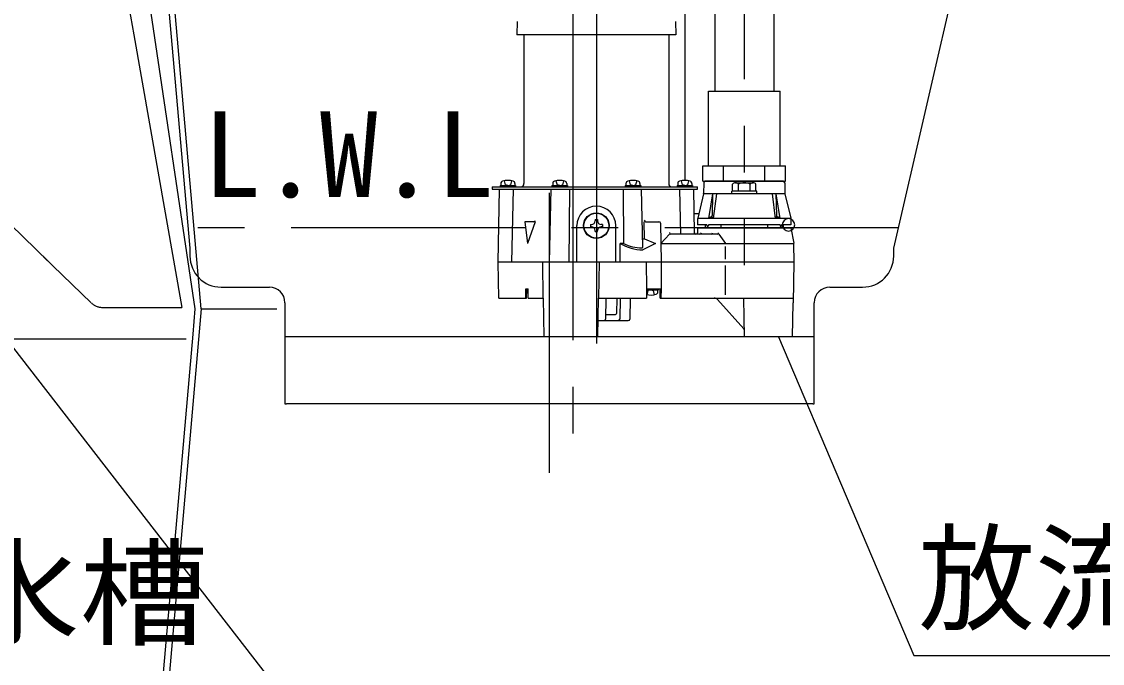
# Model space of a CAD drawing. Units: millimetres, scale not verified. Extents: x -8093 to 8093, y -5792 to 5792.
# Drawn here: x -4618 to -3924, y -2685 to -2273 of the extents above; entities that cross this region are included whole.
import ezdxf
from ezdxf.enums import TextEntityAlignment as Align

# ---------------------------------------------------------------- set-up
doc = ezdxf.new("R2010")
doc.units = ezdxf.units.MM
doc.header["$LTSCALE"] = 30
for name, pattern in [('CHAIN1', [8, 5, -1, 1, -1]), ('LONG_CHAIN', [21, 18, -1, 1, -1]), ('LONG_DASHED1', [7, 6, -1]), ('LONG_DASHED2', [13, 12, -1])]:
    doc.linetypes.add(name, pattern=pattern)
doc.layers.add('0-1_00クル-フ-0躯体', color=3, linetype='Continuous', lineweight=25)
doc.styles.add('ＭＳ ゴシック', font='')
doc.styles.get('ＭＳ ゴシック').set_extended_font_data('MS Gothic')

msp = doc.modelspace()

# ---------------------------------------------------------------- linework, layer by layer
at = {"layer": '0-1_00クル-フ-0躯体', "linetype": 'LONG_CHAIN'}
for p, q in [((-4264.13, -1307.59), (-4264.13, -2560.65)), ((-4154.13, -1770.01), (-4154.13, -2429.53)), ((-4249.13, -2113.87), (-4249.13, -2479.75))]:
    msp.add_line(p, q, dxfattribs=at)
at = {"layer": '0-1_00クル-フ-0躯体'}
for p, q in [((-4605.1, -1800.63), (-4506.91, -2457.6)), ((-4502.9, -2457.6), (-4546.79, -1955.98)), ((-4173.13, -2001.59), (-4173.13, -2317.59)), ((-4135.13, -2001.59), (-4135.13, -2317.59)), ((-4192.26, -2215.09), (-4192.26, -2374.99)), ((-4299.91, -2272.99), (-4300.13, -2281.59)), ((-4198.36, -2272.99), (-4198.13, -2281.59)), ((-4198.13, -2281.59), (-4300.13, -2281.59)), ((-4295.63, -2281.59), (-4295.63, -2377.09)), ((-4202.63, -2281.59), (-4202.63, -2377.09)), ((-4131.15, -2365.59), (-4131.15, -2317.59)), ((-4180.71, -2365.59), (-4127.59, -2365.59)), ((-4180.71, -2375.59), (-4180.71, -2365.59)), ((-4167.43, -2375.59), (-4167.43, -2365.59)), ((-4140.87, -2375.59), (-4140.87, -2365.59)), ((-4316.13, -2379.09), (-4184.09, -2379.09)), ((-4316.13, -2379.09), (-4316.13, -2380.59)), ((-4316.13, -2380.59), (-4184.09, -2380.59)), ((-4311.45, -2380.59), (-4312.45, -2427.59)), ((-4310.95, -2378.29), (-4300.95, -2378.29)), ((-4310.95, -2378.29), (-4310.95, -2379.09)), ((-4310.45, -2377), (-4310.45, -2378.29)), ((-4308.35, -2375.23), (-4307.65, -2377.84)), ((-4305.95, -2378.29), (-4307.65, -2377.84)), ((-4305.95, -2378.29), (-4304.25, -2377.84)), ((-4303.55, -2375.23), (-4304.25, -2377.84)), ((-4302.63, -2380.59), (-4303.63, -2427.59)), ((-4301.45, -2377), (-4301.45, -2378.29)), ((-4300.95, -2378.29), (-4300.95, -2379.09)), ((-4279.11, -2427.59), (-4278.15, -2380.59)), ((-4277.67, -2378.29), (-4267.67, -2378.29)), ((-4277.67, -2378.29), (-4277.67, -2379.09)), ((-4277.17, -2377), (-4277.17, -2378.29)), ((-4275.07, -2375.23), (-4274.37, -2377.84)), ((-4272.67, -2378.29), (-4274.37, -2377.84)), ((-4272.67, -2378.29), (-4270.96, -2377.84)), ((-4270.27, -2375.23), (-4270.96, -2377.84)), ((-4268.17, -2377), (-4268.17, -2378.29)), ((-4267.67, -2378.29), (-4267.67, -2379.09)), ((-4266.43, -2380.59), (-4266.76, -2427.59)), ((-4231.84, -2380.59), (-4231.59, -2415.59)), ((-4230.6, -2378.29), (-4220.6, -2378.29)), ((-4230.6, -2378.29), (-4230.6, -2379.09)), ((-4230.1, -2377), (-4230.1, -2378.29)), ((-4228, -2375.23), (-4227.3, -2377.84)), ((-4225.6, -2378.29), (-4227.3, -2377.84)), ((-4225.6, -2378.29), (-4223.89, -2377.84)), ((-4223.2, -2375.23), (-4223.89, -2377.84)), ((-4221.1, -2377), (-4221.1, -2378.29)), ((-4220.6, -2378.29), (-4220.6, -2379.09)), ((-4219.35, -2417.88), (-4220.11, -2380.59)), ((-4197.31, -2378.29), (-4197.31, -2379.09)), ((-4197.31, -2378.29), (-4187.31, -2378.29)), ((-4196.81, -2377), (-4196.81, -2378.29)), ((-4195.63, -2380.59), (-4195.01, -2409.59)), ((-4194.71, -2375.23), (-4194.02, -2377.84)), ((-4192.31, -2378.29), (-4194.02, -2377.84)), ((-4192.31, -2378.29), (-4190.61, -2377.84)), ((-4189.91, -2375.23), (-4190.61, -2377.84)), ((-4187.81, -2377), (-4187.81, -2378.29)), ((-4187.31, -2378.29), (-4187.31, -2379.09)), ((-4186.81, -2380.59), (-4186.22, -2408.61)), ((-4184.09, -2380.59), (-4184.09, -2379.09)), ((-4180.15, -2376.57), (-4180.27, -2383.48)), ((-4129.11, -2375.59), (-4179.15, -2375.59)), ((-4161.64, -2381.99), (-4161.64, -2377.5)), ((-4159.76, -2376.49), (-4148.5, -2376.49)), ((-4157.88, -2381.99), (-4157.88, -2377.5)), ((-4150.38, -2381.99), (-4150.38, -2377.5)), ((-4146.63, -2381.99), (-4146.63, -2377.5)), ((-4128.11, -2376.57), (-4127.99, -2383.48)), ((-4180.3, -2383.7), (-4184.03, -2399.36)), ((-4127.99, -2383.59), (-4180.27, -2383.59)), ((-4174.51, -2383.59), (-4177.08, -2399.47)), ((-4174.51, -2383.59), (-4174.76, -2397.61)), ((-4171.99, -2383.59), (-4174.04, -2399.47)), ((-4146.13, -2381.99), (-4162.13, -2381.99)), ((-4162.13, -2383.59), (-4162.13, -2381.99)), ((-4146.13, -2383.59), (-4146.13, -2381.99)), ((-4136.27, -2383.59), (-4134.22, -2399.47)), ((-4133.75, -2383.59), (-4131.19, -2399.47)), ((-4133.75, -2383.59), (-4133.5, -2397.61)), ((-4127.97, -2383.7), (-4124.23, -2399.36)), ((-4289.35, -2401.59), (-4295.06, -2401.59)), ((-4295.06, -2401.59), (-4293.33, -2415.59)), ((-4288.52, -2401.59), (-4293.33, -2415.59)), ((-4249.9, -2400.24), (-4249.9, -2401.01)), ((-4249.9, -2400.24), (-4248.36, -2400.24)), ((-4248.36, -2400.24), (-4248.36, -2401.01)), ((-4218.1, -2412.59), (-4218.31, -2401.59)), ((-4217.31, -2401.59), (-4208.89, -2401.59)), ((-4183.37, -2396.59), (-4186.47, -2396.59)), ((-4184.06, -2399.57), (-4184.13, -2403.59)), ((-4124.21, -2399.47), (-4184.05, -2399.47)), ((-4176.08, -2398.59), (-4173.93, -2398.59)), ((-4132.18, -2398.59), (-4134.33, -2398.59)), ((-4261.63, -2427.59), (-4261.63, -2404.09)), ((-4252.98, -2403.32), (-4252.21, -2403.32)), ((-4252.98, -2403.32), (-4252.98, -2404.86)), ((-4252.98, -2404.86), (-4252.21, -2404.86)), ((-4249.9, -2407.94), (-4249.9, -2407.17)), ((-4249.9, -2407.94), (-4248.36, -2407.94)), ((-4248.36, -2407.94), (-4248.36, -2407.17)), ((-4245.28, -2403.32), (-4246.05, -2403.32)), ((-4245.28, -2404.86), (-4246.05, -2404.86)), ((-4245.28, -2403.32), (-4245.28, -2404.86)), ((-4236.63, -2427.59), (-4236.63, -2404.09)), ((-4207.89, -2402.59), (-4207.41, -2427.61)), ((-4184.13, -2405.59), (-4184.18, -2408.61)), ((-4178.13, -2403.59), (-4184.13, -2403.59)), ((-4184.13, -2405.59), (-4124.13, -2405.59)), ((-4179.13, -2403.59), (-4179.13, -2405.59)), ((-4178.13, -2403.59), (-4178.13, -2404.09)), ((-4131.13, -2403.59), (-4177.13, -2403.59)), ((-4177.13, -2403.59), (-4177.13, -2404.09)), ((-4169.13, -2403.59), (-4169.13, -2405.59)), ((-4139.13, -2403.59), (-4139.13, -2405.59)), ((-4131.13, -2403.59), (-4131.13, -2404.09)), ((-4130.13, -2403.59), (-4130.13, -2404.09)), ((-4129.13, -2403.59), (-4129.13, -2405.59)), ((-4124.13, -2405.59), (-4122.38, -2415.36)), ((-4233.8, -2427.59), (-4233.8, -2415.59)), ((-4231.59, -2415.59), (-4233.8, -2415.59)), ((-4202.22, -2409.59), (-4207.64, -2415.59)), ((-4207.64, -2415.59), (-4122.35, -2415.59)), ((-4171.54, -2409.59), (-4201.25, -2409.59)), ((-4170.54, -2409.59), (-4166.1, -2415.59)), ((-4166.1, -2425.59), (-4166.1, -2417.59)), ((-4122.13, -2427.59), (-4122.34, -2415.83)), ((-4122.13, -2427.59), (-4312.45, -2427.59)), ((-4311.73, -2450.59), (-4312.13, -2427.59)), ((-4283.2, -2450.59), (-4283.6, -2427.59)), ((-4247.53, -2450.59), (-4247.13, -2427.59)), ((-4217.09, -2427.61), (-4216.92, -2444.59)), ((-4122.59, -2453.59), (-4122.13, -2427.59)), ((-4166.1, -2448.59), (-4166.1, -2429.59)), ((-4490.13, -2443.59), (-4459.13, -2443.59)), ((-4294.51, -2444.59), (-4292.93, -2444.59)), ((-4294.51, -2450.59), (-4294.51, -2444.59)), ((-4294.08, -2445.39), (-4294.08, -2444.59)), ((-4294.08, -2445.39), (-4292.93, -2445.39)), ((-4293.99, -2450.59), (-4293.99, -2445.39)), ((-4293.58, -2446.68), (-4293.58, -2445.39)), ((-4292.93, -2450.59), (-4292.93, -2444.59)), ((-4216.92, -2444.59), (-4207.58, -2444.59)), ((-4216.92, -2444.59), (-4216.86, -2450.59)), ((-4216.91, -2445.39), (-4209.14, -2445.39)), ((-4216.54, -2448.45), (-4215.85, -2445.85)), ((-4214.14, -2445.39), (-4215.85, -2445.85)), ((-4214.14, -2445.39), (-4212.44, -2445.85)), ((-4211.74, -2448.45), (-4212.44, -2445.85)), ((-4209.64, -2446.68), (-4209.64, -2445.39)), ((-4209.14, -2445.39), (-4209.14, -2444.59)), ((-4208.22, -2450.59), (-4208.22, -2444.59)), ((-4099.13, -2443.59), (-4078.13, -2443.59)), ((-4311.73, -2450.59), (-4293.99, -2450.59)), ((-4292.93, -2450.59), (-4283.04, -2450.59)), ((-4282.6, -2475.59), (-4283.04, -2450.59)), ((-4248.13, -2475.59), (-4247.7, -2450.59)), ((-4247.7, -2450.59), (-4216.86, -2450.59)), ((-4243, -2450.59), (-4243.24, -2464.11)), ((-4236.05, -2450.59), (-4236.23, -2460.6)), ((-4233.91, -2450.59), (-4234.14, -2464.11)), ((-4227.38, -2450.59), (-4227.61, -2464.11)), ((-4208.22, -2450.59), (-4122.53, -2450.59)), ((-4171.24, -2451.59), (-4154.47, -2470.31)), ((-4154.57, -2450.59), (-4154.13, -2475.59)), ((-4123.13, -2475.59), (-4122.75, -2453.59)), ((-4122.75, -2453.59), (-4122.59, -2453.59)), ((-4502.9, -2457.6), (-4550.43, -3000.85)), ((-4506.91, -2457.6), (-4508.34, -2473.89)), ((-4502.9, -2457.6), (-4454.36, -2457.6)), ((-4243.18, -2461.09), (-4236.73, -2461.09)), ((-4247.95, -2465.09), (-4228.61, -2465.09)), ((-4848.15, -2476.81), (-4512.61, -2476.81)), ((-4508.34, -2473.89), (-4555.3, -3010.65)), ((-4109.13, -2475.59), (-4449.13, -2475.59)), ((-4110.13, -2518.59), (-4448.13, -2518.59))]:
    msp.add_line(p, q, dxfattribs=at)
at = {"layer": '0-1_00クル-フ-0躯体', "linetype": 'LONG_DASHED2'}
for p, q in [((-4561.3, -2196.13), (-4546.23, -2281.59)), ((-4546.23, -2281.59), (-4515.37, -2456.59)), ((-4600.87, -2427.23), (-4705.58, -2325.79)), ((-4604.35, -2423.87), (-4573.48, -2453.77)), ((-4566.52, -2456.59), (-4515.37, -2456.59))]:
    msp.add_line(p, q, dxfattribs=at)
at = {"layer": '0-1_00クル-フ-0躯体', "color": 4}
for p, q in [((-4736.19, -2337.57), (-4371.89, -2807.53)), ((-4132.19, -2475.59), (-4045.17, -2680.22)), ((-4045.17, -2680.22), (-3644.8, -2680.22))]:
    msp.add_line(p, q, dxfattribs=at)
at = {"layer": '0-1_00クル-フ-0躯体', "linetype": 'LONG_DASHED1'}
msp.add_line((-4279.13, -2562.94), (-4279.13, -2374.66), dxfattribs=at)
at = {"layer": '0-1_00クル-フ-0躯体', "linetype": 'CHAIN1'}
msp.add_line((-4055.13, -2405.59), (-4511.29, -2405.59), dxfattribs=at)
at = {"layer": '0-1_00クル-フ-0躯体'}
for points in [[(-4058.13, -2423.59), (-4058.13, -2418.59), (-3954.13, -1968.59), (-3949.07, -1895.99)], [(-4546.07, -2013.5), (-4510.13, -2418.59), (-4510.13, -2423.59)], [(-4177.15, -2365.59), (-4177.15, -2317.59), (-4131.15, -2317.59)], [(-4180.71, -2375.59), (-4127.59, -2375.59), (-4127.59, -2365.59)], [(-4124.2, -2399.57), (-4124.13, -2403.59), (-4130.13, -2403.59)], [(-4219.46, -2412.59), (-4218.1, -2412.59), (-4211.06, -2415.59), (-4219.32, -2419.59)], [(-4207.41, -2427.61), (-4207.58, -2444.59), (-4207.64, -2450.59)], [(-4449.13, -2453.59), (-4449.13, -2518.59), (-4448.13, -2518.59)], [(-4110.13, -2518.59), (-4109.13, -2518.59), (-4109.13, -2453.59)]]:
    msp.add_lwpolyline(points, dxfattribs=at)
for radius in [8.25, 8]:
    msp.add_circle((-4249.13, -2404.09), radius, dxfattribs=at)
for centre, radius, start, end in [((-4308.85, -2377), 1.6, 106.191, 180), ((-4305.95, -2386.99), 12, 73.809, 106.191), ((-4303.05, -2377), 1.6, 0, 73.809), ((-4297.63, -2377.09), 2, 270, 0), ((-4275.57, -2377), 1.6, 106.191, 180), ((-4272.67, -2386.99), 12, 73.809, 106.191), ((-4269.77, -2377), 1.6, 0, 73.809), ((-4228.5, -2377), 1.6, 106.191, 180), ((-4225.6, -2386.99), 12, 73.809, 106.191), ((-4222.7, -2377), 1.6, 0, 73.809), ((-4200.63, -2377.09), 2, 180, 270), ((-4195.21, -2377), 1.6, 106.191, 180), ((-4192.31, -2386.99), 12, 73.809, 106.191), ((-4189.41, -2377), 1.6, 0, 73.809), ((-4179.15, -2376.59), 1, 90, 179), ((-4159.76, -2378.74), 2.25, 33.626, 146.374), ((-4154.13, -2384), 7.51, 60, 120), ((-4148.5, -2378.74), 2.25, 33.626, 146.374), ((-4129.11, -2376.59), 1, 1, 90), ((-4181.27, -2383.47), 1, 346.577, 359), ((-4126.99, -2383.47), 1, 181, 193.423), ((-4249.13, -2404.09), 12.5, 0, 180), ((-4289.35, -2400.59), 1, 270, 349.52), ((-4252.21, -2401.01), 2.31, 270, 0), ((-4246.05, -2401.01), 2.31, 180, 270), ((-4217.31, -2400.59), 1, 180, 270), ((-4208.89, -2402.59), 1, 0, 90), ((-4183.06, -2399.59), 1, 166.577, 179), ((-4176.08, -2399.59), 1, 166.577, 172.746), ((-4176.08, -2399.59), 1, 90, 168.639), ((-4175.76, -2397.59), 1, 270, 359), ((-4132.5, -2397.59), 1, 181, 270), ((-4132.18, -2399.59), 1, 11.361, 90), ((-4132.18, -2399.59), 1, 7.254, 13.423), ((-4125.68, -2403.59), 4, 0, 180), ((-4125.2, -2399.59), 1, 1, 13.423), ((-4252.21, -2407.17), 2.31, 0, 90), ((-4246.05, -2407.17), 2.31, 90, 180), ((-4201.22, -2408.59), 1, 179, 268), ((-4185.22, -2408.59), 1, 181.219, 270), ((-4185.18, -2408.59), 1, 270, 359), ((-4182.68, -2408.59), 1, 270, 359), ((-4177.63, -2404.09), 0.5, 180, 0), ((-4175.43, -2408.59), 1, 270, 359), ((-4171.54, -2408.59), 1, 270, 359), ((-4130.63, -2404.09), 0.5, 180, 0), ((-4125.68, -2403.59), 4, 180, 0), ((-4219.32, -2391.38), 28.21, 239.116, 270), ((-4219.33, -2390.19), 28.21, 244.231, 268.912), ((-4125.34, -2415.88), 3, 1, 10.151), ((-4219.85, -2417.89), 0.5, 268.912, 1.17), ((-4490.13, -2423.59), 20, 180, 270), ((-4078.13, -2423.59), 20, 270, 0), ((-4459.13, -2453.59), 10, 0, 90), ((-4291.98, -2446.68), 1.6, 180, 233.867), ((-4214.14, -2436.69), 12, 256.818, 286.191), ((-4211.24, -2446.68), 1.6, 286.191, 0), ((-4099.13, -2453.59), 10, 90, 180), ((-4173.47, -2453.59), 3, 41.849, 90), ((-4244.24, -2464.09), 1, 270, 359), ((-4236.73, -2460.59), 0.5, 270, 359), ((-4235.14, -2464.09), 1, 270, 359), ((-4228.61, -2464.09), 1, 270, 359), ((-4155.21, -2470.98), 1, 1, 41.849)]:
    msp.add_arc(centre, radius, start, end, dxfattribs=at)
at = {"layer": '0-1_00クル-フ-0躯体', "linetype": 'LONG_DASHED2'}
msp.add_arc((-4566.52, -2446.59), 10, 225.907, 270, dxfattribs=at)

# ---------------------------------------------------------------- texts
at = {"layer": '0-1_00クル-フ-0躯体', "color": 4, "style": 'ＭＳ ゴシック'}
for s, p in [('L.W.L', (-4501.69, -2402.23)), ('放流ポンプ', (-4042.32, -2674.66))]:
    msp.add_text(s, height=54.99, dxfattribs=at).set_placement(p, align=Align.BOTTOM_LEFT)
at = {"layer": '0-1_00クル-フ-0躯体', "color": 4, "style": 'ＭＳ ゴシック', "width": 1.1}
msp.add_text('処理水槽', height=54.99, dxfattribs=at).set_placement((-4828.61, -2684.19), align=Align.BOTTOM_LEFT)

doc.saveas('drawing.dxf')
